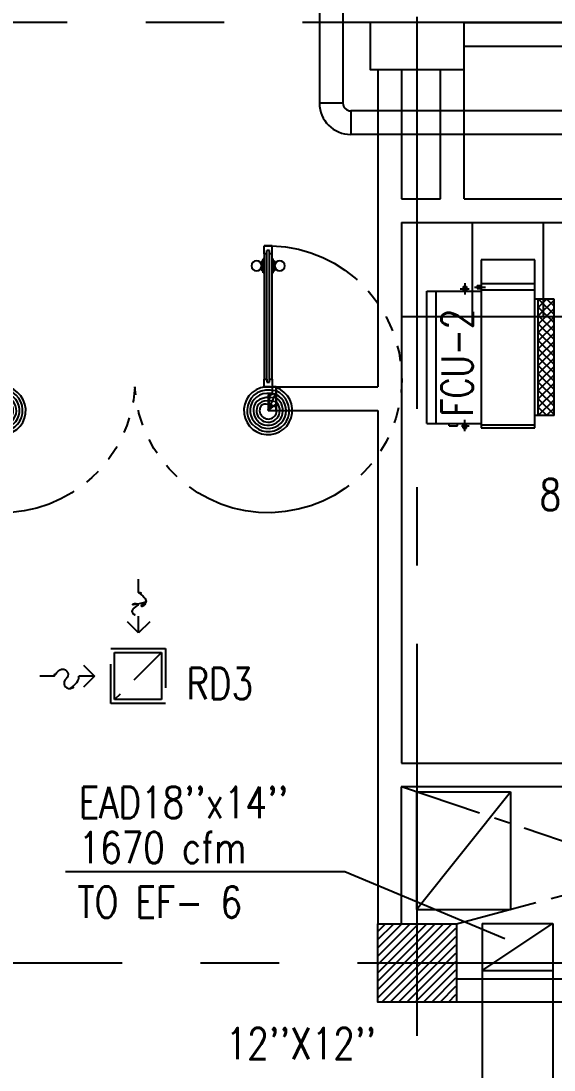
# Model space of a CAD drawing. Extents: x 417866029 to 417866302, y 43498045 to 43498122.
# Drawn here: x 417866078.52 to 417866081.92, y 43498072.29 to 43498078.98 of the extents above; entities that cross this region are included whole.
import ezdxf

# ---------------------------------------------------------------- set-up
doc = ezdxf.new("R2010")
doc.units = 0
doc.header["$MEASUREMENT"] = 0
for name, pattern in [('CENTER2', [1.125, 0.75, -0.125, 0.125, -0.125]), ('CENTERX2', [4, 2.5, -0.5, 0.5, -0.5]), ('HIDDEN', [0.375, 0.25, -0.125])]:
    doc.linetypes.add(name, pattern=pattern)
doc.layers.get('0').update_dxf_attribs({"linetype": 'CONTINUOUS'})
for name, color, linetype in [('AXES', 11, 'CENTERX2'), ('COL', 7, 'CONTINUOUS'), ('DOOR', 9, 'CONTINUOUS'), ('EXDUCT', 10, 'CONTINUOUS'), ('FCU', 6, 'CONTINUOUS'), ('HAT', 11, 'CONTINUOUS'), ('Locker', 9, 'CONTINUOUS'), ('M-EGU.', 2, 'CONTINUOUS'), ('M-TEXT', 2, 'CONTINUOUS'), ('PSUPPLY', 3, 'HIDDEN'), ('WALL', 9, 'CONTINUOUS')]:
    doc.layers.add(name, color=color, linetype=linetype)
doc.styles.add('ROMANS', font='ROMANS.shx', dxfattribs={"width": 0.6})

# ---------------------------------------------------------------- blocks, each defined once
blk = doc.blocks.new('A$C272A55A0')
at = {"layer": 'DOOR', "color": 0, "linetype": 'ByBlock'}
for p, q in [((0, 900.4), (0, 1050.4)), ((50, 1050.4), (0, 1050.4)), ((50, 950.4), (50, 1050.4)), ((1750, 950.4), (1750, 1050.4)), ((1750, 1050.4), (1800, 1050.4)), ((1800, 1050.4), (1800, 900.4)), ((25, 950.4), (50, 950.4)), ((25, 900.4), (25, 950.4)), ((1775, 950.4), (1750, 950.4)), ((1775, 900.4), (1775, 950.4)), ((0, 900.4), (25, 900.4)), ((75, 900.4), (25, 900.4)), ((25, 850.4), (25, 900.4)), ((58, 870.4), (42, 870.4)), ((42, 870.4), (42, 850.4)), ((58, 850.4), (58, 870.4)), ((75, 900.4), (75, 850.4)), ((1725, 900.4), (1775, 900.4)), ((1725, 900.4), (1725, 850.4)), ((1742, 870.4), (1758, 870.4)), ((1742, 850.4), (1742, 870.4)), ((1758, 870.4), (1758, 850.4)), ((1800, 900.4), (1775, 900.4)), ((1775, 850.4), (1775, 900.4)), ((42, 850.4), (25, 850.4)), ((75, 850.4), (58, 850.4)), ((1725, 850.4), (1742, 850.4)), ((1758, 850.4), (1775, 850.4)), ((1717.8, 160.1), (1708.8, 160.1)), ((1708.8, 95.3), (1708.8, 160.1)), ((1725, 172.7), (1717.8, 172.7)), ((1717.8, 172.7), (1717.8, 82.7)), ((1717.8, 95.3), (1717.8, 160.1)), ((1775, 172.7), (1782.2, 172.7)), ((1782.2, 172.7), (1782.2, 82.7)), ((1782.2, 160.1), (1791.2, 160.1)), ((1782.2, 95.3), (1782.2, 160.1)), ((1791.2, 95.3), (1791.2, 160.1)), ((1717.8, 95.3), (1708.8, 95.3)), ((1725, 82.7), (1717.8, 82.7)), ((1775, 82.7), (1782.2, 82.7)), ((1782.2, 95.3), (1791.2, 95.3)), ((25, 50.4), (42, 50.4)), ((25, 50.4), (25, 0.4)), ((25, 0.4), (75, 0.4)), ((75, 0.4), (25, 0.4)), ((42, 50.4), (42, 30.4)), ((42, 30.4), (58, 30.4)), ((58, 50.4), (75, 50.4)), ((58, 50.4), (58, 30.4)), ((75, 50.4), (75, 0.4)), ((1742, 50.4), (1725, 50.4)), ((1725, 50.4), (1725, 0.4)), ((1775, 0.4), (1725, 0.4)), ((1725, 0.4), (1775, 0.4)), ((1742, 50.4), (1742, 30.4)), ((1758, 30.4), (1742, 30.4)), ((1775, 50.4), (1758, 50.4)), ((1758, 50.4), (1758, 30.4)), ((1775, 50.4), (1775, 0.4))]:
    blk.add_line(p, q, dxfattribs=at)
at = {"layer": 'DOOR', "color": 9, "linetype": 'ByBlock'}
for p, q in [((50, 1050.4), (0, 1010.2)), ((50, 1050.4), (0, 936.6)), ((50, 1050.4), (36.6, 950.4)), ((1750, 1050.4), (1800, 1010.2)), ((1750, 1050.4), (1800, 936.6)), ((1750, 1050.4), (1763.4, 950.4))]:
    blk.add_line(p, q, dxfattribs=at)
at = {"layer": 'DOOR', "linetype": 'ByBlock'}
for p, q in [((25, 850.4), (25, 50.4)), ((42, 850.4), (42, 50.4)), ((58, 850.4), (58, 50.4)), ((75, 50.4), (75, 850.4)), ((1725, 50.4), (1725, 850.4)), ((1742, 850.4), (1742, 50.4)), ((1758, 850.4), (1758, 50.4)), ((1775, 850.4), (1775, 50.4))]:
    blk.add_line(p, q, dxfattribs=at)
at = {"layer": 'DOOR', "color": 0, "linetype": 'ByBlock'}
for centre in [(1676.5, 127.7), (1823.5, 127.7)]:
    blk.add_circle(centre, 32.4, dxfattribs=at)
at = {"layer": 'DOOR', "color": 9, "linetype": 'ByBlock'}
for centre, radius, start, end in [((50, 1050.4), 54.4, 203.20738, 270), ((50, 1050.4), 34.4, 180, 270), ((50, 1050.4), 14.4, 180, 270), ((1750, 1050.4), 14.4, 270, 0), ((1750, 1050.4), 34.4, 270, 0), ((1750, 1050.4), 54.4, 270, 336.79262), ((50, 1050.4), 74.4, 227.77643, 270), ((50, 1050.4), 94.4, 238.01819, 270), ((50, 1050.4), 114.4, 244.08384, 257.37743), ((1750, 1050.4), 74.4, 270, 312.22357), ((1750, 1050.4), 94.4, 270, 301.98181), ((1750, 1050.4), 114.4, 282.62257, 295.91616), ((50, 1050.4), 134.4, 248.15985, 259.28002), ((50, 1050.4), 154.4, 251.10529, 256.28577), ((1750, 1050.4), 134.4, 280.71998, 291.84015), ((1750, 1050.4), 154.4, 283.71423, 288.89471)]:
    blk.add_arc(centre, radius, start, end, dxfattribs=at)
at = {"layer": 'DOOR', "linetype": 'HIDDEN', "ltscale": 0.5}
for centre, start, end in [((50, 851.4), 268.31738, 3.29648), ((1750, 851.4), 176.70352, 271.68262)]:
    blk.add_arc(centre, 851.4, start, end, dxfattribs=at)
at = {"layer": 'WALL', "linetype": 'ByBlock'}
blk.add_line((1800, 900.4), (1800, 1050.4), dxfattribs=at)
blk = doc.blocks.new('*X37')
at = {"color": 0}
for p, q in [((16890.5, -2466.6), (16943.5, -2413.6)), ((16890.5, -2519.6), (16990.5, -2419.6)), ((16990.5, -2565.5), (16890.5, -2465.5)), ((16890.5, -2572.6), (16990.5, -2472.6)), ((16990.5, -2512.5), (16891.6, -2413.6)), ((16990.5, -2459.4), (16944.6, -2413.6)), ((16990.5, -2618.5), (16890.5, -2518.5)), ((16890.5, -2625.7), (16990.5, -2525.7)), ((16990.5, -2671.6), (16890.5, -2571.6)), ((16890.5, -2678.7), (16990.5, -2578.7)), ((16990.5, -2724.6), (16890.5, -2624.6)), ((16890.5, -2731.7), (16990.5, -2631.7)), ((16990.5, -2777.6), (16890.5, -2677.6)), ((16890.5, -2784.8), (16990.5, -2684.8)), ((16990.5, -2830.7), (16890.5, -2730.7)), ((16890.5, -2837.8), (16990.5, -2737.8)), ((16990.5, -2883.7), (16890.5, -2783.7)), ((16890.5, -2890.8), (16990.5, -2790.8)), ((16990.5, -2936.7), (16890.5, -2836.7)), ((16890.5, -2943.9), (16990.5, -2843.9)), ((16990.5, -2989.8), (16890.5, -2889.8)), ((16890.5, -2996.9), (16990.5, -2896.9)), ((16990.5, -3042.8), (16890.5, -2942.8)), ((16890.5, -3049.9), (16990.5, -2949.9)), ((16990.5, -3095.8), (16890.5, -2995.8)), ((16890.5, -3103), (16990.5, -3003)), ((16990.5, -3148.9), (16890.5, -3048.9)), ((16891.5, -3154.9), (16990.5, -3056)), ((16943.5, -3154.9), (16890.5, -3101.9)), ((16944.6, -3154.9), (16990.5, -3109))]:
    blk.add_line(p, q, dxfattribs=at)
blk = doc.blocks.new('WHE06')
at = {"color": 3}
for p, q in [((689, 621.5), (346.1, 621.5)), ((346.1, 621.5), (346.1, 469.1)), ((689, 469.1), (689, 621.5)), ((242.1, 472.2), (242.1, 399.5)), ((60.3, -422.2), (60.3, 422.2)), ((212.3, 437.2), (269.1, 437.2)), ((232.1, 452.2), (232.1, 422.2)), ((232.1, 452.2), (252.1, 452.2)), ((252.1, 452.2), (252.1, 422.2)), ((305, 447.6), (373.3, 447.6)), ((321.1, 457.6), (321.1, 437.6)), ((321.1, 457.6), (346.1, 457.6)), ((321.1, 437.6), (346.1, 437.6)), ((346.1, 430.4), (689, 430.4)), ((811.2, 370.7), (689, 370.7)), ((711.2, -370.7), (711.2, 370.7)), ((811.2, -370.7), (811.2, 370.7)), ((242.1, -472.2), (242.1, -399.5)), ((811.2, -370.7), (689, -370.7)), ((141.6, -437.2), (141.6, -422.2)), ((141.6, -437.2), (196.6, -437.2)), ((196.6, -437.2), (196.6, -422.2)), ((221.4, -437.2), (269.1, -437.2)), ((232.1, -452.2), (232.1, -422.2)), ((232.1, -452.2), (252.1, -452.2)), ((252.1, -452.2), (252.1, -422.2)), ((346.1, -430.4), (689, -430.4))]:
    blk.add_line(p, q, dxfattribs=at)
at = {"color": 6}
for p, q in [((346.1, 469.1), (346.1, -450.8)), ((689, 469.1), (346.1, 469.1)), ((689, -450.8), (689, 469.1)), ((0, -422.2), (0, 422.2)), ((0, 422.2), (346.1, 422.2)), ((0, -422.2), (346.1, -422.2)), ((346.1, -450.8), (689, -450.8))]:
    blk.add_line(p, q, dxfattribs=at)
at = {"color": 11}
blk.add_blockref('*X37', (-16179.3, 2784.3), dxfattribs=at)
blk = doc.blocks.new('*X72')
at = {"color": 0}
for p, q in [((238728.6, 139875), (239203.3, 140349.7)), ((238728.6, 139928.1), (239150.2, 140349.7)), ((238728.6, 139981.1), (239097.2, 140349.7)), ((238728.6, 140034.1), (239044.2, 140349.7)), ((238728.6, 140087.2), (238991.1, 140349.7)), ((238728.6, 140140.2), (238938.1, 140349.7)), ((238728.6, 140193.2), (238885.1, 140349.7)), ((238728.6, 140246.3), (238832, 140349.7)), ((238728.6, 140299.3), (238779, 140349.7)), ((238756.3, 139849.7), (239228.6, 140322)), ((238809.3, 139849.7), (239228.6, 140269)), ((238862.4, 139849.7), (239228.6, 140215.9)), ((238915.4, 139849.7), (239228.6, 140162.9)), ((238968.4, 139849.7), (239228.6, 140109.9)), ((239021.5, 139849.7), (239228.6, 140056.8)), ((239074.5, 139849.7), (239228.6, 140003.8)), ((239127.5, 139849.7), (239228.6, 139950.8)), ((239180.6, 139849.7), (239228.6, 139897.7))]:
    blk.add_line(p, q, dxfattribs=at)
blk = doc.blocks.new('COL50')
at = {"layer": 'COL'}
blk.add_lwpolyline([(-250, 250), (-250, -250), (250, -250), (250, 250)], close=True, dxfattribs=at)
blk = doc.blocks.new('C5')
at = {"layer": 'HAT', "linetype": 'ByBlock'}
h = blk.add_hatch(dxfattribs=at)
h.set_pattern_fill('ANSI31', color=256, scale=300, style=0)
h.set_pattern_definition([(45, (-223356.182, -51411.005), (-26.516504, 26.516504), [])])
h.paths.add_polyline_path([(300, 300), (0, 300), (0, 0), (300, 0)])
h.paths.add_polyline_path([(600, 300), (300, 300), (300, 0), (600, 0)])
at = {"layer": 'COL'}
blk.add_lwpolyline([(600, 300), (0, 300), (0, 0), (600, 0)], close=True, dxfattribs=at)

msp = doc.modelspace()

# ---------------------------------------------------------------- linework, layer by layer
at = {"layer": 'AXES'}
for p, q in [((417866081.0435, 43498044.5064), (417866081.0435, 43498121.7771)), ((417866102.8126, 43498078.9707), (417866042.6035, 43498078.9707)), ((417866103.1626, 43498072.9707), (417866053.1535, 43498072.9707))]:
    msp.add_line(p, q, dxfattribs=at)
at = {"layer": 'EXDUCT', "linetype": 'ByBlock', "ltscale": 0.3}
for p, q in [((417866080.42, 43498086.9657), (417866080.42, 43498078.457)), ((417866080.57, 43498086.9657), (417866080.57, 43498078.457)), ((417866080.57, 43498078.457), (417866080.42, 43498078.457)), ((417866080.62, 43498078.407), (417866080.62, 43498078.257))]:
    msp.add_line(p, q, dxfattribs=at)
at = {"layer": 'EXDUCT', "linetype": 'ByBlock'}
for p, q in [((417866082.5058, 43498078.407), (417866080.62, 43498078.407)), ((417866082.5058, 43498078.257), (417866080.62, 43498078.257)), ((417866081.4579, 43498073.2223), (417866081.4579, 43498070.3093)), ((417866081.4579, 43498073.2223), (417866081.9079, 43498073.2223)), ((417866081.9079, 43498073.2223), (417866081.9079, 43498070.3093)), ((417866081.4579, 43498072.9223), (417866081.9079, 43498072.9223))]:
    msp.add_line(p, q, dxfattribs=at)
at = {"layer": 'EXDUCT'}
for p, q in [((417866081.0396, 43498074.0624), (417866081.0396, 43498073.3124)), ((417866081.0396, 43498074.0624), (417866081.6396, 43498074.0624)), ((417866081.6396, 43498074.0624), (417866081.6396, 43498073.3124)), ((417866081.0396, 43498073.3124), (417866081.6396, 43498073.3124))]:
    msp.add_line(p, q, dxfattribs=at)
at = {"layer": 'EXDUCT', "color": 2}
msp.add_line((417866081.0396, 43498073.3124), (417866081.6396, 43498074.0624), dxfattribs=at)
at = {"layer": 'EXDUCT', "color": 2, "linetype": 'ByBlock'}
msp.add_line((417866081.4579, 43498072.9223), (417866081.9079, 43498073.2223), dxfattribs=at)
at = {"layer": 'EXDUCT', "linetype": 'ByBlock'}
msp.add_arc((417866080.62, 43498078.457), 0.2, 180, 270, dxfattribs=at)
at = {"layer": 'EXDUCT', "linetype": 'ByBlock', "ltscale": 0.3}
msp.add_arc((417866080.62, 43498078.457), 0.05, 180, 270, dxfattribs=at)
at = {"layer": 'Locker', "linetype": 'ByBlock', "ltscale": 0.3}
for p, q in [((417866081.3967, 43498077.0957), (417866081.3967, 43498077.6957)), ((417866081.8498, 43498077.0957), (417866081.8498, 43498077.6957)), ((417866080.9435, 43498077.0957), (417866084.5685, 43498077.0957))]:
    msp.add_line(p, q, dxfattribs=at)
at = {"layer": 'M-EGU.'}
for p, q in [((417866079.2673, 43498075.3343), (417866079.2673, 43498075.4203)), ((417866079.2673, 43498075.0772), (417866079.1966, 43498075.1479)), ((417866079.2673, 43498075.0772), (417866079.2673, 43498075.184)), ((417866079.3381, 43498075.1479), (417866079.2673, 43498075.0772)), ((417866079.1142, 43498074.6513), (417866079.1142, 43498074.9513)), ((417866079.1142, 43498074.9513), (417866079.4142, 43498074.9513)), ((417866079.4142, 43498074.9513), (417866079.4142, 43498074.6513)), ((417866078.9161, 43498074.8717), (417866078.9868, 43498074.801)), ((417866078.7265, 43498074.801), (417866078.6378, 43498074.801)), ((417866078.9868, 43498074.801), (417866078.8857, 43498074.801)), ((417866078.9868, 43498074.801), (417866078.9161, 43498074.7302)), ((417866079.4142, 43498074.6513), (417866079.1142, 43498074.6513))]:
    msp.add_line(p, q, dxfattribs=at)
at = {"layer": 'M-EGU.', "linetype": 'HIDDEN'}
for p, q in [((417866079.0892, 43498074.6263), (417866079.0892, 43498074.9763)), ((417866079.0892, 43498074.9763), (417866079.4392, 43498074.9763)), ((417866079.4142, 43498074.9513), (417866079.1142, 43498074.6513)), ((417866079.4392, 43498074.9763), (417866079.4392, 43498074.6263)), ((417866079.4392, 43498074.6263), (417866079.0892, 43498074.6263))]:
    msp.add_line(p, q, dxfattribs=at)
at = {"layer": 'M-EGU.'}
for points in [[(417866079.2673, 43498075.3343, -0.187862), (417866079.3042, 43498075.3116, -0.202645), (417866079.3141, 43498075.2725, -0.616915), (417866079.264, 43498075.2563, 0.668708), (417866079.2168, 43498075.2371, 0.194285), (417866079.231, 43498075.2012, 0.186051), (417866079.2673, 43498075.184)], [(417866078.7265, 43498074.801, -0.1324), (417866078.7488, 43498074.8331, -0.15664), (417866078.7796, 43498074.8458, -0.736612), (417866078.8048, 43498074.7829, 0.774232), (417866078.8326, 43498074.7221, 0.203349), (417866078.8748, 43498074.7495, 0.193808), (417866078.8857, 43498074.801)]]:
    msp.add_lwpolyline(points, format="xyb", dxfattribs=at)
at = {"layer": 'PSUPPLY', "color": 4, "linetype": 'Continuous'}
for p, q in [((417866080.5816, 43498073.5525), (417866078.8011, 43498073.5525)), ((417866081.6035, 43498073.1242), (417866080.5816, 43498073.5525))]:
    msp.add_line(p, q, dxfattribs=at)
at = {"layer": 'WALL'}
for p, q in [((417866081.3435, 43498078.9707), (417866084.5685, 43498078.9707)), ((417866081.3435, 43498078.8207), (417866084.5685, 43498078.8207)), ((417866080.7935, 43498078.6707), (417866080.7935, 43498076.6457)), ((417866080.9435, 43498078.6707), (417866080.9435, 43498077.8457)), ((417866081.1935, 43498077.8457), (417866081.1935, 43498078.6707)), ((417866081.3435, 43498077.8457), (417866081.3435, 43498078.6707)), ((417866080.9435, 43498077.8457), (417866081.1935, 43498077.8457)), ((417866081.3435, 43498077.8457), (417866084.5685, 43498077.8457)), ((417866080.9435, 43498077.6957), (417866084.5685, 43498077.6957)), ((417866080.9435, 43498077.6957), (417866080.9435, 43498074.2457)), ((417866080.1435, 43498076.4957), (417866080.1435, 43498076.6457)), ((417866080.1435, 43498076.6457), (417866080.7935, 43498076.6457)), ((417866080.1435, 43498076.4957), (417866080.7935, 43498076.4957)), ((417866080.7935, 43498076.4957), (417866080.7935, 43498073.2207)), ((417866080.9435, 43498074.2457), (417866084.5685, 43498074.2457)), ((417866080.9425, 43498074.0957), (417866080.9425, 43498073.2207)), ((417866084.5685, 43498074.0957), (417866080.9425, 43498074.0957)), ((417866081.2935, 43498072.8707), (417866084.5685, 43498072.8707)), ((417866084.7185, 43498072.7207), (417866081.2935, 43498072.7207))]:
    msp.add_line(p, q, dxfattribs=at)
at = {"layer": 'WALL', "color": 11, "linetype": 'CENTER2', "ltscale": 0.7}
for p, q in [((417866084.5685, 43498072.8707), (417866080.9425, 43498074.0957)), ((417866081.2935, 43498073.2207), (417866084.5685, 43498074.0957))]:
    msp.add_line(p, q, dxfattribs=at)
at = {"layer": 'WALL', "linetype": 'ByBlock', "ltscale": 0.3}
msp.add_lwpolyline([(417866080.7935, 43498073.2207), (417866081.2935, 43498073.2207), (417866081.2935, 43498072.7207), (417866080.7935, 43498072.7207)], close=True, dxfattribs=at)

# ---------------------------------------------------------------- block references
at = {"layer": 'COL', "linetype": 'ByBlock', "xscale": 0.0009999871253967285, "yscale": 0.001000002026557922, "zscale": 0.001}
msp.add_blockref('C5', (417866080.7435, 43498078.6707), dxfattribs=at)
at = {"layer": 'COL', "xscale": -0.0009999871253967285, "yscale": 0.001000002026557922, "zscale": 0.001}
msp.add_blockref('COL50', (417866081.0435, 43498072.9707), dxfattribs=at)
at = {"layer": 'DOOR', "color": 0, "linetype": 'ByBlock', "xscale": -0.0009999871253967285, "yscale": 0.001000002026557922, "zscale": 0.001, "rotation": 180}
msp.add_blockref('A$C272A55A0', (417866078.3435, 43498077.5461), dxfattribs=at)
at = {"layer": 'FCU', "linetype": 'ByBlock', "xscale": 0.0009999871253967285, "yscale": 0.001000002026557922, "zscale": 0.001}
msp.add_blockref('WHE06', (417866081.1051, 43498076.8354), dxfattribs=at)
at = {"layer": 'HAT', "xscale": 0.0009999871253967285, "yscale": 0.001000002026557922, "zscale": 0.001}
msp.add_blockref('*X72', (417865842.0649, 43497932.871), dxfattribs=at)

# ---------------------------------------------------------------- texts
at = {"layer": 'M-TEXT', "style": 'ROMANS', "width": 0.75}
msp.add_text('FCU-2', height=0.2, rotation=90, dxfattribs=at).set_placement((417866081.3979, 43498076.4561))
at = {"layer": 'M-TEXT', "style": 'ROMANS', "width": 0.8}
for s, p in [('83cfm', (417866081.825, 43498075.8592)), ('RD3', (417866079.572, 43498074.6531)), ("EAD18''x14''", (417866078.8857, 43498073.8956)), ('1670 cfm', (417866078.8857, 43498073.6075)), ('TO EF- 6', (417866078.8773, 43498073.2593)), ("12''X12''", (417866079.823, 43498072.3567))]:
    msp.add_text(s, height=0.2, dxfattribs=at).set_placement(p)

doc.saveas('drawing.dxf')
